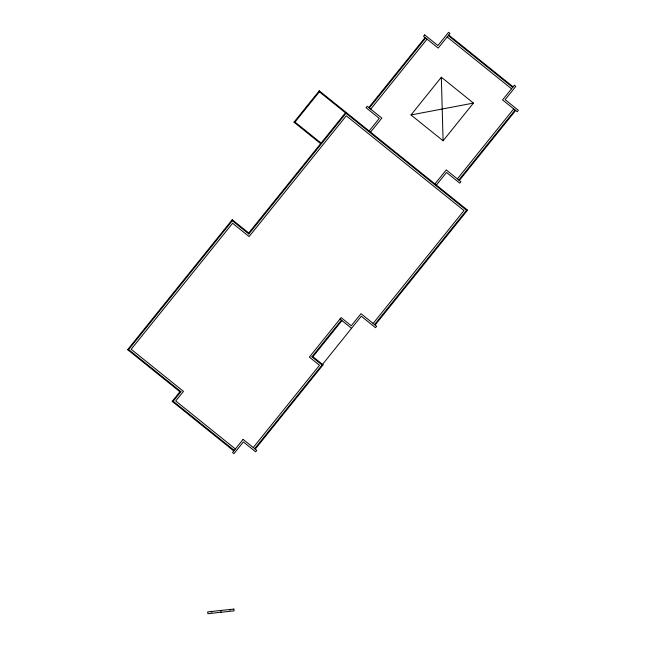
<?xml version="1.0" encoding="UTF-8"?>
<svg xmlns="http://www.w3.org/2000/svg" width="646" height="646" viewBox="0 0 646 646"><rect width="100%" height="100%" fill="white"/><g stroke="black" fill="none" stroke-linecap="round" stroke-linejoin="round"><path stroke-width="0.97" d="M320.416 143.46L293.995 122.183L319.253 90.811L467.543 210.176L375.1 325.019M293.995 122.183L294.988 122.078L319.358 91.805L319.253 90.811M179.927 391.767L172.199 401.368L173.193 401.263L180.928 391.662L179.927 391.767L127.625 349.664L232.221 219.721L248.718 232.996L248.823 233.989L232.326 220.714L232.221 219.721M127.625 349.664L128.619 349.551L232.326 220.714M248.718 232.996L345.901 112.267L346.006 113.26M248.823 233.989L346.45 112.711M368.761 107.551L425.1 37.557M369.31 107.995L425.649 38.001M370.723 109.134L427.063 39.14M368.704 131.534L379.299 118.371L366.056 107.704L367.186 106.291L381.851 118.097L370.739 131.897M410.993 114.948L441.339 77.237L473.437 103.077L443.091 140.78L410.993 114.948L473.437 103.077M434.508 184.498L446.233 169.922L460.897 181.72L459.758 183.133L446.515 172.474L435.921 185.636M311.905 356.818L312.906 356.713L323.04 364.869L322.039 364.982L311.905 356.818L341.411 320.174M312.906 356.713L341.96 320.618M457.368 178.877L513.707 108.883M458.781 180.016L515.12 110.022M459.33 180.46L515.669 110.466M253.248 447.549L319.495 365.256L309.353 357.101L341.136 317.622L351.271 325.778L361.009 313.673L376.666 326.278L375.528 327.692L361.284 316.225L254.661 448.687M255.218 449.132L323.04 364.869M373.13 323.436L463.99 210.564L346.28 115.812L249.098 236.541L232.6 223.266L131.17 349.276L183.48 391.379L175.744 400.988L235.386 448.994M374.543 324.575L466.541 210.289L467.543 210.176M211.234 612.069L211.904 611.996M229.734 610.074L230.404 610.002M448.728 35.005L513.118 86.839M448.284 35.562L512.674 87.388M447.145 36.975L511.535 88.801M319.358 91.805L466.541 210.289M294.988 122.078L321.643 143.533M339.998 319.035L351.545 328.329M128.619 349.551L180.928 391.662M173.193 401.263L234.248 450.407M172.199 401.368L233.804 450.956M220.754 610.486L220.956 612.287M441.339 77.237L443.091 140.78M424.672 34.884L423.534 36.297L438.19 48.095L449.996 33.439L448.582 32.3L437.915 45.551L424.672 34.884M514.377 85.272L502.58 99.928L517.236 111.726L518.375 110.313L505.132 99.654L515.791 86.403L514.377 85.272M243.114 439.385L232.536 452.523L233.949 453.662L243.389 441.937L255.646 451.804L256.785 450.391L243.114 439.385M233.836 609.073L207.681 611.899L207.875 613.7L234.03 610.874L233.836 609.073"/></g></svg>
